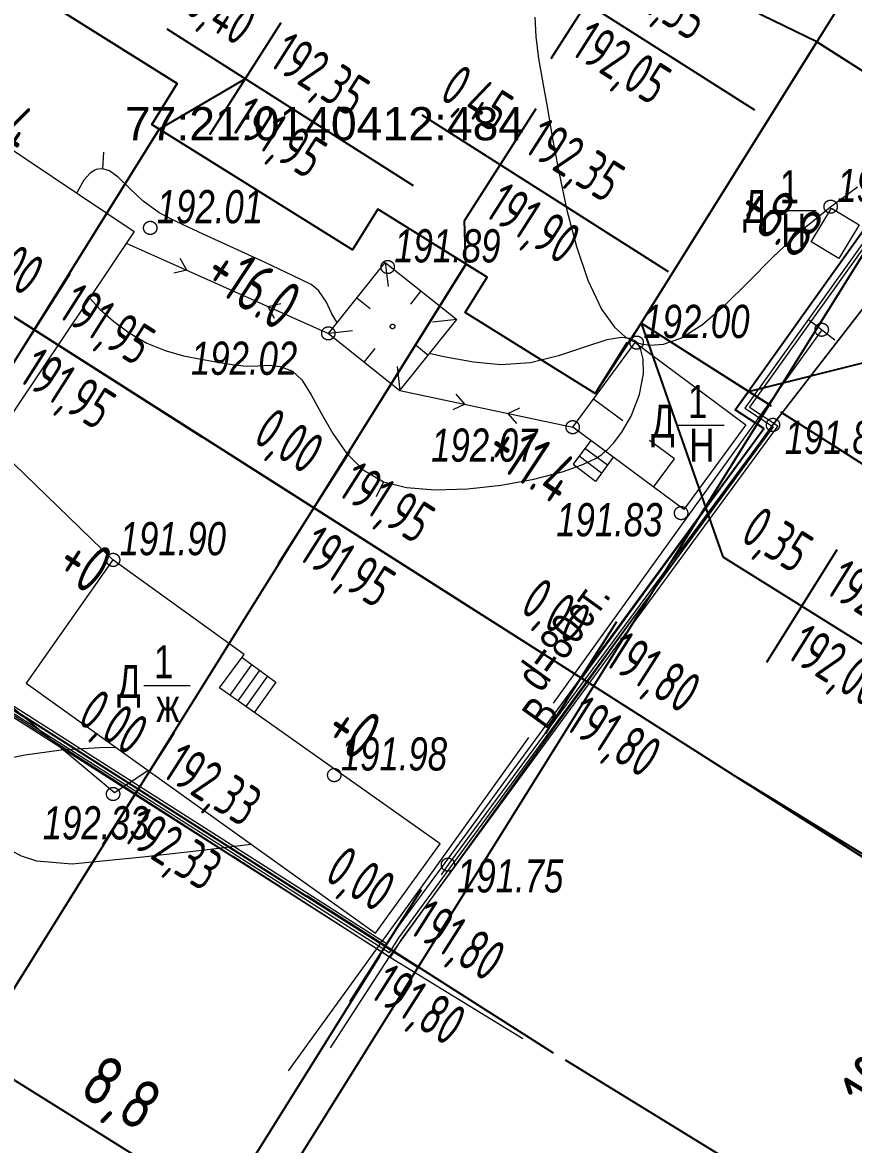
# Model space of a CAD drawing. Header units: millimetres. Extents: x -38151500 to -28914887, y -20564105 to -20349562.
# Drawn here: x -35189808 to -35164744, y -20529666 to -20495831 of the extents above; entities that cross this region are included whole.
import ezdxf
from ezdxf.xclip import XClip

# ---------------------------------------------------------------- set-up
doc = ezdxf.new("R2010")
doc.units = ezdxf.units.MM
doc.header["$MEASUREMENT"] = 0
doc.header["$XCLIPFRAME"] = 0
doc.linetypes.add('Новофедоровское_снт 28_07$0$l022', pattern=[3000, 2000, -1000])
for name, color, linetype, lineweight in [('Новый_0-Тонкая_Ном._пера__7', 7, 'Continuous', 25), ('Новый_0_Ном._пера__7', 7, 'Continuous', 25), ('Новый_Defpoints_Ном._пера__7', 7, 'Continuous', 25), ('Новый_ГП-4 - План земляных масс_Ном._пера__250', 7, 'Continuous', 20), ('Новый_ГП_Ограждение_Ном._пера__152', 152, 'Continuous', 18), ('Новый_ГП_Сети_Водосток кровельный_Ном._пера__7', 7, 'Continuous', 25), ('Новый_ГП_Сетка_земля_Ном._пера__7', 7, 'Continuous', 25), ('Новый_ГТ4-Карт. отметки_Ном._пера__1', 1, 'Continuous', 40), ('Новый_ГТ4-Карт. отметки_Ном._пера__5', 5, 'Continuous', 13), ('Новый_ГТ4-Карт. отметки_Ном._пера__7', 7, 'Continuous', 25), ('Новый_РАЗМЕРЫ_Ном._пера__7', 7, 'Continuous', 25), ('Чертеж_2_ГП_Топография_Ном._пера__253', 252, 'Continuous', 18), ('Чертеж_2_Новофедоровское_снт 28_07$0$tp_Здания_Ном._пера__253', 252, 'Continuous', 18), ('Чертеж_2_Новофедоровское_снт 28_07$0$tp_отметки_новые_Ном._пера__253', 252, 'Continuous', 18), ('Чертеж_2_Новофедоровское_снт 28_07$0$U_ТЕКСТ_БЕЛЫЙ_Ном._пера__253', 252, 'Continuous', 18), ('Чертеж_2_Новый_ГП_Топография_Ном._пера__253', 252, 'Continuous', 18), ('Чертеж_2_Новый_Новофедоровское_снт 28_07$0$tp_Здания_Ном._пера__253', 252, 'Continuous', 18), ('Чертеж_2_Новый_Новофедоровское_снт 28_07$0$tp_Здания_Ном._пера__7', 7, 'Continuous', 18), ('Чертеж_2_Новый_Новофедоровское_снт 28_07$0$tp_Контур растит_Ном._пера__253', 252, 'Continuous', 18), ('Чертеж_2_Новый_Новофедоровское_снт 28_07$0$tp_ЛЭП нн_Ном._пера__253', 252, 'Continuous', 18), ('Чертеж_2_Новый_Новофедоровское_снт 28_07$0$tp_Ограждения ДЕР_Ном._пера__253', 252, 'Continuous', 18), ('Чертеж_2_Новый_Новофедоровское_снт 28_07$0$tp_Ограждения мет_Ном._пера__253', 252, 'Continuous', 18), ('Чертеж_2_Новый_Новофедоровское_снт 28_07$0$tp_Ограждения рабица_Ном._пера__253', 252, 'Continuous', 18), ('Чертеж_2_Новый_Новофедоровское_снт 28_07$0$tp_отметки_новые_Ном._пера__7', 7, 'Continuous', 18), ('Чертеж_2_Новый_Новофедоровское_снт 28_07$0$tp_рельеф_Ном._пера__253', 252, 'Continuous', 18), ('Чертеж_2_Новый_Новофедоровское_снт 28_07$0$U_Водопровод_Ном._пера__253', 252, 'Continuous', 18)]:
    doc.layers.add(name, color=color, linetype=linetype, lineweight=lineweight)
doc.layers.add('Новый_РАЗМЕРЫ', color=7, linetype='Continuous')
doc.styles.add('РЎР“Р•РќР•Р\xa0РР\xa0_РЎРўРР›Р¬_1', font='arial.ttf', dxfattribs={"width": 0.75})
doc.styles.add('РЎР“Р•РќР•Р\xa0РР\xa0_РЎРўРР›Р¬_3', font='arial.ttf', dxfattribs={"width": 0.749999})
doc.styles.add('РЎР“Р•РќР•Р\xa0РР\xa0_РЎРўРР›Р¬_5', font='arial.ttf')
doc.styles.add('РЎР“Р•РќР•Р\xa0РР\xa0_РЎРўРР›Р¬_6', font='', dxfattribs={"width": 0.8})
doc.styles.add('РЎР“Р•РќР•Р\xa0РР\xa0_РЎРўРР›Р¬_7', font='')
doc.styles.get('РЎР“Р•РќР•Р\xa0РР\xa0_РЎРўРР›Р¬_6').set_extended_font_data('GOST_type_A')
doc.styles.get('РЎР“Р•РќР•Р\xa0РР\xa0_РЎРўРР›Р¬_7').set_extended_font_data('GOST_type_A')
doc.linetypes.add('Новофедоровское_снт 28_07$0$l474_2o', pattern='A,0,[3,РіРµРЅРїРїР»Р°РЅ 2025_06_18 dima РІР°СЂРёР°РЅС‚ 21.Shx,S=31.746032,R=0,X=0,Y=0],-5000,0', length=5000)
doc.linetypes.add('Новофедоровское_снт 28_07$0$З ДЕРЕВ', pattern='A,0,[2,РіРµРЅРїРїР»Р°РЅ 2025_06_18 dima РІР°СЂРёР°РЅС‚ 21.Shx,S=19.84127,R=0,X=0,Y=0.2],-2500,0', length=2500)
doc.linetypes.add('Новофедоровское_снт 28_07$0$ЗАБОР_СЕТКА', pattern='A,0,[1,РіРµРЅРїРїР»Р°РЅ 2025_06_18 dima РІР°СЂРёР°РЅС‚ 21.Shx,S=39.68254,R=0,X=0,Y=2.77556e-17],-5000,0', length=5000)
doc.linetypes.add('Новофедоровское_снт 28_07$0$МЕЖА', pattern='A,0,[5,РіРµРЅРїРїР»Р°РЅ 2025_06_18 dima РІР°СЂРёР°РЅС‚ 21.Shx,S=46.746032,R=0,X=0,Y=6.93889e-18],-6500,0', length=6500)
doc.dimstyles.new('СГЕНЕРИР_СТИЛЬ__1', dxfattribs={"dimtxt": 1500, "dimasz": 940.452019, "dimexe": 0.18, "dimexo": 437.5, "dimgap": 0, "dimtad": 1, "dimdec": 1, "dimlfac": 0.001, "dimzin": 0, "dimdsep": 46, "dimtxsty": 'РЎР“Р•РќР•Р\xa0РР\xa0_РЎРўРР›Р¬_7', "dimblk": 'ARROWHEAD_6', "dimblk1": 'ARROWHEAD_6', "dimblk2": 'ARROWHEAD_6', "dimcen": 0.09, "dimclrd": 7, "dimclre": 7, "dimclrt": 7, "dimadec": 1, "dimazin": 0, "dimtfac": 1, "dimtdec": 4, "dimtmove": 0, "dimatfit": 3, "dimfxl": 0, "dimtolj": 1, "dimtzin": 0, "dimarcsym": 0})

# ---------------------------------------------------------------- blocks, each defined once
blk = doc.blocks.new('Чертеж_3_2', base_point=(2451089, -7296))
at = {"layer": 'Чертеж_2_Новый_ГП_Топография_Ном._пера__253', "color": 252, "linetype": 'Новофедоровское_снт 28_07$0$МЕЖА', "lineweight": 18, "flags": 128}
for points in [[(-35215434, -20524360), (-35215394, -20524296), (-35204907, -20507196), (-35178737, -20524004), (-35167176, -20507967), (-35157260, -20495163), (-35159014, -20487946), (-35161019, -20480799), (-35166512, -20482761), (-35169367, -20481924), (-35183638, -20473145), (-35173689, -20456936), (-35181298, -20452238), (-35222329, -20519982)], [(-35184464, -20473796), (-35165064, -20485776), (-35162594, -20481776), (-35158154, -20493826), (-35167884, -20507436), (-35167024, -20507996), (-35178384, -20523486), (-35178714, -20524026), (-35178984, -20523856), (-35203464, -20508276), (-35192784, -20491166), (-35194494, -20490046)]]:
    blk.add_lwpolyline(points, close=True, dxfattribs=at)
at = {"layer": 'Чертеж_2_Новый_Новофедоровское_снт 28_07$0$tp_Здания_Ном._пера__253', "color": 252, "linetype": 'Continuous', "lineweight": 18, "flags": 128}
for points in [[(-35190691, -20508465), (-35195608, -20505167), (-35191360, -20498834), (-35186443, -20502132)], [(-35165183, -20502952), (-35166026, -20502442), (-35165413, -20501428), (-35164570, -20501938)], [(-35173211, -20508032), (-35171334, -20505482), (-35167989, -20507969), (-35169866, -20510519)], [(-35179159, -20523295), (-35177208, -20520603), (-35183861, -20515890), (-35183121, -20514894), (-35187078, -20512035), (-35189693, -20515756)]]:
    blk.add_lwpolyline(points, close=True, dxfattribs=at)
for points in [[(-35167273, -20501497), (-35165876, -20501497)], [(-35170044, -20507973), (-35168648, -20507973)], [(-35172668, -20508435), (-35173202, -20509154), (-35172523, -20509659)], [(-35172165, -20509178), (-35172844, -20508673)], [(-35172344, -20509419), (-35173023, -20508914)], [(-35171989, -20508940), (-35172530, -20509668)], [(-35183181, -20514975), (-35182171, -20515726), (-35182813, -20516632)], [(-35183548, -20516112), (-35182905, -20515206)], [(-35183303, -20516286), (-35182660, -20515379)], [(-35186148, -20515820), (-35184752, -20515820)], [(-35183058, -20516459), (-35182416, -20515552)]]:
    blk.add_lwpolyline(points, dxfattribs=at)
at = {"layer": 'Чертеж_2_Новый_Новофедоровское_снт 28_07$0$tp_Здания_Ном._пера__253', "color": 252, "linetype": 'Новофедоровское_снт 28_07$0$l022', "lineweight": 18, "flags": 128}
blk.add_lwpolyline([(-35170772, -20509845), (-35170140, -20508994), (-35172591, -20507190)], dxfattribs=at)
at = {"layer": 'Чертеж_2_Новый_Новофедоровское_снт 28_07$0$tp_Здания_Ном._пера__7', "color": 7, "linetype": 'Continuous', "lineweight": 18, "flags": 128}
for points in [[(-35180580, -20505208), (-35178866, -20503065)], [(-35178866, -20503065), (-35176712, -20504788)], [(-35178866, -20503065), (-35178783, -20503790)], [(-35177789, -20503926), (-35178110, -20504328)], [(-35179723, -20504136), (-35179319, -20504459)], [(-35178426, -20506931), (-35176712, -20504788)], [(-35176712, -20504788), (-35177437, -20504867)], [(-35179855, -20505129), (-35180580, -20505208)], [(-35180580, -20505208), (-35178426, -20506931)], [(-35179181, -20505667), (-35179503, -20506069)], [(-35177973, -20505536), (-35177569, -20505859)], [(-35178508, -20506206), (-35178426, -20506931)]]:
    blk.add_lwpolyline(points, dxfattribs=at)
at = {"layer": 'Чертеж_2_Новый_Новофедоровское_снт 28_07$0$tp_Здания_Ном._пера__7', "color": 7, "linetype": 'Continuous', "lineweight": 18}
blk.add_circle((-35178646, -20504998), 68.6, dxfattribs=at)
at = {"layer": 'Чертеж_2_Новый_Новофедоровское_снт 28_07$0$tp_Контур растит_Ном._пера__253', "color": 252, "linetype": 'Continuous', "lineweight": 18, "flags": 128}
blk.add_lwpolyline([(-35190733, -20508507), (-35187078, -20512035)], dxfattribs=at)
at = {"layer": 'Чертеж_2_Новый_Новофедоровское_снт 28_07$0$tp_ЛЭП нн_Ном._пера__253', "color": 252, "linetype": 'Continuous', "lineweight": 18, "flags": 128}
for points in [[(-35186681, -20502486), (-35180580, -20505208)], [(-35184854, -20503301), (-35185047, -20502951)], [(-35184854, -20503301), (-35185244, -20503392)], [(-35182406, -20504393), (-35182017, -20504303)], [(-35182406, -20504393), (-35182213, -20504743)], [(-35178426, -20506931), (-35173211, -20508032)], [(-35176469, -20507344), (-35176831, -20507514)], [(-35176469, -20507344), (-35176731, -20507042)], [(-35175168, -20507619), (-35174806, -20507448)], [(-35175168, -20507619), (-35174906, -20507921)]]:
    blk.add_lwpolyline(points, dxfattribs=at)
at = {"layer": 'Чертеж_2_Новый_Новофедоровское_снт 28_07$0$tp_Ограждения ДЕР_Ном._пера__253', "color": 252, "linetype": 'Новофедоровское_снт 28_07$0$З ДЕРЕВ', "lineweight": 18, "flags": 128}
blk.add_lwpolyline([(-35166512, -20482761), (-35161019, -20480799), (-35159013, -20487948), (-35157260, -20495163), (-35167176, -20507967), (-35176934, -20521186), (-35177181, -20521528)], dxfattribs=at)
at = {"layer": 'Чертеж_2_Новый_Новофедоровское_снт 28_07$0$tp_Ограждения мет_Ном._пера__253', "color": 252, "linetype": 'Новофедоровское_снт 28_07$0$l474_2o', "lineweight": 18, "flags": 128}
for points in [[(-35183462, -20520957), (-35178737, -20524004), (-35174713, -20526464)], [(-35180515, -20526750), (-35178737, -20524004)]]:
    blk.add_lwpolyline(points, dxfattribs=at)
at = {"layer": 'Чертеж_2_Новый_Новофедоровское_снт 28_07$0$tp_Ограждения рабица_Ном._пера__253', "color": 252, "linetype": 'Новофедоровское_снт 28_07$0$ЗАБОР_СЕТКА', "lineweight": 18, "flags": 128}
blk.add_lwpolyline([(-35204907, -20507196), (-35195244, -20513241), (-35190176, -20516413), (-35187036, -20519049), (-35186031, -20518387)], dxfattribs=at)
at = {"layer": 'Чертеж_2_Новый_Новофедоровское_снт 28_07$0$tp_отметки_новые_Ном._пера__7', "color": 7, "linetype": 'Continuous', "lineweight": 18}
for centre in [(-35165434, -20501386), (-35185954, -20502026), (-35178794, -20503206), (-35165704, -20505096), (-35180584, -20505206), (-35171284, -20505486), (-35173214, -20508036), (-35167174, -20507966), (-35169944, -20510626), (-35187074, -20512036), (-35180404, -20518526), (-35187074, -20519096), (-35176974, -20521226)]:
    blk.add_circle(centre, 200, dxfattribs=at)
at = {"layer": 'Чертеж_2_Новый_Новофедоровское_снт 28_07$0$tp_рельеф_Ном._пера__253', "color": 252, "linetype": 'Continuous', "lineweight": 18, "flags": 128}
for points in [[(-35174356, -20495669), (-35174325, -20496259), (-35174246, -20496916), (-35174104, -20497711), (-35173975, -20498426), (-35173818, -20499342), (-35173625, -20500387), (-35173388, -20501493), (-35173100, -20502589), (-35172754, -20503607), (-35172341, -20504475), (-35171957, -20505016), (-35171636, -20505308), (-35171405, -20505440), (-35171284, -20505486), (-35171147, -20505523), (-35170876, -20505561), (-35170477, -20505533), (-35169953, -20505354), (-35169298, -20504939), (-35168627, -20504358), (-35167923, -20503662), (-35167167, -20502900), (-35166343, -20502125), (-35165434, -20501386), (-35164629, -20500788)], [(-35187380, -20500246), (-35187357, -20499747)], [(-35180324, -20504871), (-35180473, -20504615), (-35180636, -20504264), (-35180882, -20503912), (-35181105, -20503733), (-35181641, -20503469), (-35182491, -20503073), (-35183436, -20502642), (-35184360, -20502220), (-35185149, -20501848), (-35185689, -20501569), (-35186168, -20501219), (-35186570, -20500834), (-35186921, -20500494), (-35187184, -20500308), (-35187380, -20500246), (-35187513, -20500251), (-35187580, -20500269), (-35187648, -20500298), (-35187778, -20500386), (-35187955, -20500584), (-35188155, -20500951), (-35188164, -20500978)], [(-35187784, -20504131), (-35187467, -20504483), (-35187066, -20504835), (-35186592, -20505190), (-35186061, -20505500), (-35185507, -20505723), (-35184951, -20505879), (-35184414, -20505988), (-35183918, -20506071), (-35183484, -20506149), (-35183054, -20506197), (-35182692, -20506185), (-35182363, -20506168), (-35182033, -20506202), (-35181665, -20506344), (-35181387, -20506609), (-35181105, -20507055), (-35180799, -20507615), (-35180448, -20508223), (-35180032, -20508815), (-35179529, -20509323), (-35178921, -20509683), (-35178227, -20509855), (-35177359, -20509920), (-35176385, -20509891), (-35175371, -20509780), (-35174385, -20509602), (-35173493, -20509369), (-35172892, -20509152), (-35172530, -20508976), (-35172339, -20508854), (-35172260, -20508791), (-35172164, -20508704), (-35171981, -20508512), (-35171732, -20508185), (-35171454, -20507699), (-35171204, -20507054), (-35171081, -20506428), (-35171085, -20505984), (-35171154, -20505704), (-35171234, -20505551), (-35171284, -20505486), (-35171342, -20505431), (-35171481, -20505358), (-35171744, -20505329), (-35172185, -20505406), (-35172859, -20505623), (-35173639, -20505883), (-35174491, -20506093), (-35175384, -20506157), (-35176209, -20506076), (-35177098, -20505918), (-35177542, -20505813)], [(-35178921, -20509683), (-35179139, -20510133)], [(-35186983, -20517695), (-35187482, -20517700), (-35188644, -20517776), (-35189727, -20517928), (-35190394, -20518058), (-35191084, -20518508), (-35191258, -20519115), (-35191065, -20519705), (-35190786, -20520274), (-35190410, -20520661), (-35189851, -20520961), (-35189382, -20521111), (-35188308, -20521205), (-35186177, -20520989), (-35184307, -20520780), (-35182918, -20520604)]]:
    blk.add_lwpolyline(points, dxfattribs=at)
at = {"layer": 'Чертеж_2_Новый_Новофедоровское_снт 28_07$0$U_Водопровод_Ном._пера__253', "color": 252, "linetype": 'Continuous', "lineweight": 18, "flags": 128}
for points in [[(-35166098, -20504789), (-35165309, -20505403)], [(-35165703, -20505099), (-35173799, -20516360)], [(-35174545, -20517396), (-35177657, -20521726), (-35181793, -20527445)]]:
    blk.add_lwpolyline(points, dxfattribs=at)
at = {"layer": 'Чертеж_2_ГП_Топография_Ном._пера__253', "color": 252, "linetype": 'Continuous', "lineweight": 18, "insert": (-35186719, -20498891), "char_height": 1000, "attachment_point": 4, "style": 'РЎР“Р•РќР•Р\xa0РР\xa0_РЎРўРР›Р¬_5'}
blk.add_mtext('\\A1;{\\pql;\\fArial|b0|i0|c204|p0;\\W1.000000;77:21:0140412:484}', dxfattribs=at)
at = {"layer": 'Чертеж_2_Новофедоровское_снт 28_07$0$tp_Здания_Ном._пера__253', "color": 252, "linetype": 'Continuous', "lineweight": 18, "char_height": 1000, "style": 'РЎР“Р•РќР•Р\xa0РР\xa0_РЎРўРР›Р¬_3'}
for s, insert, attachment_point in [('\\A1;{\\pql;\\fArial|b0|i0|c204|p0;\\W0.749999;1}', (-35166967, -20500786), 4), ('\\A1;{\\pql;\\fArial|b0|i0|c204|p0;\\W0.749999;Д}', (-35168074, -20502168), 7), ('\\A1;{\\pql;\\fArial|b0|i0|c204|p0;\\W0.749999;Н}', (-35166926, -20502101), 4), ('\\A1;{\\pql;\\fArial|b0|i0|c204|p0;\\W0.749999;1}', (-35169739, -20507262), 4), ('\\A1;{\\pql;\\fArial|b0|i0|c204|p0;\\W0.749999;Д}', (-35170845, -20508644), 7), ('\\A1;{\\pql;\\fArial|b0|i0|c204|p0;\\W0.749999;Н}', (-35169698, -20508577), 4), ('\\A1;{\\pql;\\fArial|b0|i0|c204|p0;\\W0.749999;1}', (-35185843, -20515109), 4), ('\\A1;{\\pql;\\fArial|b0|i0|c204|p0;\\W0.749999;Д}', (-35186949, -20516491), 7), ('\\A1;{\\pql;\\fArial|b0|i0|c204|p0;\\W0.749999;ж}', (-35185774, -20516424), 4)]:
    blk.add_mtext(s, dxfattribs=dict(at, insert=insert, attachment_point=attachment_point))
at = {"layer": 'Чертеж_2_Новофедоровское_снт 28_07$0$tp_отметки_новые_Ном._пера__253', "color": 252, "linetype": 'Continuous', "lineweight": 18, "char_height": 1000, "attachment_point": 7, "style": 'РЎР“Р•РќР•Р\xa0РР\xa0_РЎРўРР›Р¬_1'}
for s, insert in [('\\A1;{\\pql;\\fArial|b0|i1|c204|p0;\\W0.750000;192.00}', (-35165235, -20501260)), ('\\A1;{\\pql;\\fArial|b0|i1|c204|p0;\\W0.750000;192.01}', (-35185755, -20501900)), ('\\A1;{\\pql;\\fArial|b0|i1|c204|p0;\\W0.750000;191.89}', (-35178595, -20503081)), ('\\A1;{\\pql;\\fArial|b0|i1|c204|p0;\\W0.750000;192.00}', (-35171085, -20505360)), ('\\A1;{\\pql;\\fArial|b0|i1|c204|p0;\\W0.750000;192.02}', (-35184726, -20506470)), ('\\A1;{\\pql;\\fArial|b0|i1|c204|p0;\\W0.750000;191.89}', (-35166818, -20508855)), ('\\A1;{\\pql;\\fArial|b0|i1|c204|p0;\\W0.750000;192.07}', (-35177482, -20509090)), ('\\A1;{\\pql;\\fArial|b0|i1|c204|p0;\\W0.750000;191.83}', (-35173710, -20511339)), ('\\A1;{\\pql;\\fArial|b0|i1|c204|p0;\\W0.750000;191.90}', (-35186875, -20511910)), ('\\A1;{\\pql;\\fArial|b0|i1|c204|p0;\\W0.750000;191.98}', (-35180205, -20518401)), ('\\A1;{\\pql;\\fArial|b0|i1|c204|p0;\\W0.750000;192.33}', (-35189195, -20520479)), ('\\A1;{\\pql;\\fArial|b0|i1|c204|p0;\\W0.750000;191.75}', (-35176701, -20522077))]:
    blk.add_mtext(s, dxfattribs=dict(at, insert=insert))
at = {"layer": 'Чертеж_2_Новофедоровское_снт 28_07$0$U_ТЕКСТ_БЕЛЫЙ_Ном._пера__253', "color": 252, "linetype": 'Continuous', "lineweight": 18, "char_height": 1000, "attachment_point": 7, "rotation": 54.132, "style": 'РЎР“Р•РќР•Р\xa0РР\xa0_РЎРўРР›Р¬_3'}
for s, insert in [('\\A1;{\\pql;\\fArial|b0|i0|c204|p0;\\W0.749999;d=80ст.}', (-35174156, -20516077)), ('\\A1;{\\pql;\\fArial|b0|i0|c204|p0;\\W0.749999;В}', (-35173989, -20517219))]:
    blk.add_mtext(s, dxfattribs=dict(at, insert=insert))
blk = doc.blocks.new('*D13', base_point=(-35611288, -20494612))
at = {"layer": 'Новый_РАЗМЕРЫ_Ном._пера__7', "color": 7, "linetype": 'Continuous', "lineweight": 25}
for p, q in [((-35159226, -20524121), (-35168209, -20518614)), ((-35159854, -20524316), (-35160181, -20522955)), ((-35160018, -20523636), (-35159630, -20523003)), ((-35165236, -20532148), (-35160018, -20523636)), ((-35164445, -20532633), (-35173427, -20527126)), ((-35165399, -20531467), (-35165072, -20532828)), ((-35165624, -20532781), (-35165236, -20532148))]:
    blk.add_line(p, q, dxfattribs=at)
at = {"layer": 'Новый_РАЗМЕРЫ_Ном._пера__7', "color": 7, "lineweight": 25, "insert": (-35163634, -20528961), "char_height": 1500, "attachment_point": 7, "rotation": 58.4898, "style": 'РЎР“Р•РќР•Р\xa0РР\xa0_РЎРўРР›Р¬_7'}
blk.add_mtext('\\A1;{\\pql;\\fGOST_type_A|b0|i0|c0|p0;\\W1.000000;10,0}', dxfattribs=at)
blk = doc.blocks.new('ARROWHEAD_6')
at = {"color": 0, "linetype": 'Continuous', "lineweight": 0}
for p, q in [((-0.5, -0.5), (0.5, 0.5)), ((0, 0), (-1, 0))]:
    blk.add_line(p, q, dxfattribs=at)
blk = doc.blocks.new('*D16', base_point=(-35611288, -20494612))
at = {"layer": 'Новый_РАЗМЕРЫ_Ном._пера__7', "color": 7, "linetype": 'Continuous', "lineweight": 25}
for p, q in [((-35146053, -20501696), (-35149369, -20506906)), ((-35156562, -20502328), (-35148586, -20507404)), ((-35149217, -20507589), (-35149521, -20506223)), ((-35149369, -20506906), (-35154738, -20515342)), ((-35166945, -20507574), (-35153955, -20515841)), ((-35154587, -20516026), (-35154890, -20514659))]:
    blk.add_line(p, q, dxfattribs=at)
at = {"layer": 'Новый_РАЗМЕРЫ_Ном._пера__7', "color": 7, "lineweight": 25, "insert": (-35153079, -20512177), "char_height": 1500, "attachment_point": 7, "rotation": 57.5258, "style": 'РЎР“Р•РќР•Р\xa0РР\xa0_РЎРўРР›Р¬_7'}
blk.add_mtext('\\A1;{\\pql;\\fGOST_type_A|b0|i0|c0|p0;\\W1.000000;10,0}', dxfattribs=at)
blk = doc.blocks.new('*D17', base_point=(-35611288, -20494612))
at = {"layer": 'Новый_РАЗМЕРЫ_Ном._пера__7', "color": 7, "linetype": 'Continuous', "lineweight": 25}
for p, q in [((-35154587, -20516026), (-35154890, -20514659)), ((-35154738, -20515342), (-35160108, -20523779)), ((-35168213, -20518620), (-35159325, -20524277)), ((-35160259, -20523095), (-35159956, -20524462)), ((-35160108, -20523779), (-35160506, -20524405))]:
    blk.add_line(p, q, dxfattribs=at)
at = {"layer": 'Новый_РАЗМЕРЫ_Ном._пера__7', "color": 7, "lineweight": 25, "insert": (-35158448, -20520613), "char_height": 1500, "attachment_point": 7, "rotation": 57.5258, "style": 'РЎР“Р•РќР•Р\xa0РР\xa0_РЎРўРР›Р¬_7'}
blk.add_mtext('\\A1;{\\pql;\\fGOST_type_A|b0|i0|c0|p0;\\W1.000000;10,0}', dxfattribs=at)
blk = doc.blocks.new('*D20', base_point=(-35611288, -20494612))
at = {"layer": 'Новый_РАЗМЕРЫ_Ном._пера__7', "color": 7, "linetype": 'Continuous', "lineweight": 25}
for p, q in [((-35187601, -20521011), (-35191795, -20527730)), ((-35179043, -20523981), (-35184302, -20532406)), ((-35191303, -20526942), (-35191933, -20526549)), ((-35190621, -20526784), (-35191985, -20527100)), ((-35183811, -20531619), (-35191303, -20526942)), ((-35184493, -20531777), (-35183129, -20531461)), ((-35183181, -20532012), (-35183811, -20531619))]:
    blk.add_line(p, q, dxfattribs=at)
at = {"layer": 'Новый_РАЗМЕРЫ_Ном._пера__7', "color": 7, "lineweight": 25, "insert": (-35188347, -20528434), "char_height": 1500, "attachment_point": 7, "rotation": 328.0277, "style": 'РЎР“Р•РќР•Р\xa0РР\xa0_РЎРўРР›Р¬_7'}
blk.add_mtext('\\A1;{\\pql;\\fGOST_type_A|b0|i0|c0|p0;\\W1.000000;8,8}', dxfattribs=at)

msp = doc.modelspace()

# ---------------------------------------------------------------- linework, layer by layer
at = {"layer": 'Новый_0-Тонкая_Ном._пера__7', "color": 7, "linetype": 'Continuous', "lineweight": 25}
msp.add_line((-35161993.35, -20498871.62), (-35165853.76, -20496414.72), dxfattribs=at)
msp.add_lwpolyline([(-35171543.44, -20505522.66), (-35171585.79, -20505495.89), (-35172539.58, -20507022.26), (-35176457.65, -20504574.15), (-35175794.99, -20503514.3), (-35179085.82, -20501458.21), (-35179854.4, -20502688.26), (-35185909.25, -20498904.77), (-35185140.86, -20497674.6), (-35189761.53, -20494766.41), (-35188737.86, -20493127.55), (-35188780.11, -20493100.81), (-35180751.5, -20480253.43), (-35164384.66, -20490480.57), (-35166000.47, -20493066.42), (-35164390.97, -20494073.1)], close=True, dxfattribs=at)
at = {"layer": 'Новый_0_Ном._пера__7', "color": 7, "linetype": 'Continuous', "lineweight": 25}
for points in [[(-35165853.76, -20496414.72), (-35171721.2, -20493557.76)], [(-35185686.08, -20499044.17), (-35183089.78, -20497527.63)], [(-35176431.34, -20503116.71), (-35176473.6, -20501806.17)], [(-35171151.84, -20504896.31), (-35168687.17, -20511946.12)], [(-35167911.46, -20506958.61), (-35164102.44, -20506005.29)]]:
    msp.add_lwpolyline(points, dxfattribs=at)
at = {"layer": 'Новый_Defpoints_Ном._пера__7', "color": 7, "linetype": 'Continuous', "lineweight": 25}
for points in [[(-35160204.64, -20489127.65), (-35165614.97, -20485788.23), (-35167376.83, -20488610.85), (-35164384.66, -20490480.57), (-35166000.04, -20493065.73), (-35164389.98, -20494071.52), (-35165853.76, -20496414.72), (-35162087.23, -20498811.88), (-35158476.94, -20493788.97)], [(-35185686.08, -20499044.17), (-35189456.87, -20505099.79), (-35197809.53, -20499783.84), (-35192514.24, -20491300.47), (-35188985.15, -20493546.52), (-35189761.53, -20494766.41), (-35185140.86, -20497674.6), (-35185909.47, -20498904.64)], [(-35171151.84, -20504896.31), (-35165853.76, -20496414.72), (-35162087.23, -20498811.88), (-35167911.46, -20506958.61)], [(-35185679.93, -20499048.07), (-35189457.24, -20505099.55), (-35181020.59, -20510468.96), (-35176428.18, -20503118.69), (-35179085.76, -20501458.12), (-35179854.43, -20502688.25)], [(-35176431.34, -20503116.71), (-35181020.59, -20510468.96), (-35172950.34, -20515605.17), (-35167453.3, -20508074.13), (-35168310.1, -20507516.22), (-35167911.46, -20506958.61), (-35171151.84, -20504896.31), (-35172539.58, -20507022.26), (-35176457.65, -20504574.15), (-35175794.99, -20503514.3)]]:
    msp.add_lwpolyline(points, close=True, dxfattribs=at)
at = {"layer": 'Новый_ГП_Ограждение_Ном._пера__152', "color": 152, "linetype": 'Continuous', "lineweight": 18}
msp.add_lwpolyline([(-35202261.47, -20506916.11), (-35203051.87, -20508182.38), (-35178811.31, -20523609.99), (-35178633.22, -20523318.57), (-35167453.3, -20508074.13), (-35168310.1, -20507516.22), (-35158490.23, -20493780.51), (-35162662.3, -20482457.67), (-35164966.19, -20486188.68), (-35184366.14, -20474208.71), (-35186700.34, -20477990.43), (-35186869.54, -20477883.78), (-35184431.26, -20473933.43), (-35165031.28, -20485913.42), (-35162616.65, -20482003.09), (-35158265.96, -20493810.7), (-35168025.92, -20507462.6), (-35167166.99, -20508021.91), (-35178466.96, -20523430.06), (-35178746.86, -20523888.08), (-35203326.51, -20508244.66), (-35202431.08, -20506810.13), (-35202261.6, -20506916.03)], dxfattribs=at)
at = {"layer": 'Новый_ГП_Сети_Водосток кровельный_Ном._пера__7', "color": 7, "linetype": 'Continuous', "lineweight": 25}
msp.add_line((-35167214.73, -20507402.04), (-35171152.07, -20504896.16), dxfattribs=at)
at = {"layer": 'Новый_ГП_Сетка_земля_Ном._пера__7', "color": 7, "linetype": 'Continuous', "lineweight": 25}
for p, q in [((-35197716.2, -20556101.76), (-35158610.97, -20493452.84)), ((-35214682.29, -20545511.59), (-35185679.93, -20499048.07)), ((-35172583.93, -20515838.37), (-35197893.9, -20499730.15)), ((-35206199.24, -20550806.68), (-35176431.34, -20503116.71)), ((-35167288.64, -20507355), (-35171152.07, -20504896.16)), ((-35177879.22, -20524321.74), (-35203189.19, -20508213.52))]:
    msp.add_line(p, q, dxfattribs=at)
at = {"layer": 'Новый_ГТ4-Карт. отметки_Ном._пера__7', "color": 7, "linetype": 'Continuous', "lineweight": 25, "flags": 128}
for points in [[(-35175634.1, -20493438.14), (-35167733.24, -20498466.54)], [(-35171721.2, -20493557.76), (-35173868.88, -20496932.29)], [(-35182015.94, -20495840.36), (-35184163.62, -20499214.9)], [(-35185456.87, -20496021.12), (-35178027.98, -20500749.15)], [(-35174325.92, -20498431.63), (-35176473.6, -20501806.17)], [(-35177766.85, -20498612.39), (-35170337.96, -20503340.42)], [(-35191824.33, -20503593.05), (-35184395.44, -20508321.08)], [(-35188383.4, -20503412.29), (-35190531.08, -20506786.82)], [(-35183387.68, -20508962.45), (-35175958.79, -20513690.48)], [(-35179946.75, -20508781.69), (-35182094.43, -20512156.23)], [(-35165247.85, -20511736.79), (-35167367.44, -20515129.04)], [(-35197119.62, -20512076.42), (-35189690.73, -20516804.45)], [(-35168687.17, -20511946.12), (-35161219.27, -20516612.29)], [(-35175335.19, -20514087.36), (-35167906.3, -20518815.39)], [(-35171894.26, -20513906.6), (-35174041.94, -20517281.13)], [(-35188682.97, -20517445.82), (-35181254.08, -20522173.85)], [(-35185242.04, -20517265.07), (-35187389.72, -20520639.6)], [(-35181228.87, -20522169.29), (-35173799.97, -20526897.32)], [(-35177787.94, -20521988.53), (-35179935.62, -20525363.06)]]:
    msp.add_lwpolyline(points, dxfattribs=at)

# ---------------------------------------------------------------- block references
at = {"color": 252, "linetype": 'Continuous', "lineweight": 40}
ref = msp.add_blockref('Чертеж_3_2', (2451089, -7295.8), dxfattribs=at)
XClip(ref).set_block_clipping_path([(-35249940.5999063328, -20426134.180716671), (-35249940.5999063328, -20517391.6082299612), (-35227427.1859642267, -20517391.6082299612), (-35222034.0482798964, -20528511.4797440507), (-35136668.1846501827, -20528511.4797440507), (-35136668.1846501827, -20426017.5390227698)])

# ---------------------------------------------------------------- texts
at = {"layer": 'Новый_ГП-4 - План земляных масс_Ном._пера__250', "color": 7, "linetype": 'Continuous', "lineweight": 20, "char_height": 1500, "attachment_point": 5, "rotation": 326.555728, "style": 'РЎР“Р•РќР•Р\xa0РР\xa0_РЎРўРР›Р¬_6'}
for s, insert in [('\\A1;{\\pqc;\\fGOST_type_A|b0|i0|c0|p0;\\W0.800000;+14.4}', (-35190883.11, -20498478.16)), ('\\A1;{\\pqc;\\fGOST_type_A|b0|i0|c0|p0;\\W0.800000;+8.8}', (-35166942.14, -20501725.65)), ('\\A1;{\\pqc;\\fGOST_type_A|b0|i0|c0|p0;\\W0.800000;+16.0}', (-35182850.44, -20503774.92)), ('\\A1;{\\pqc;\\fGOST_type_A|b0|i0|c0|p0;\\W0.800000;+11.4}', (-35174436.21, -20509043.82)), ('\\A1;{\\pqc;\\fGOST_type_A|b0|i0|c0|p0;\\W0.800000;+0}', (-35187925.68, -20512122.1)), ('\\A1;{\\pqc;\\fGOST_type_A|b0|i0|c0|p0;\\W0.800000;+0}', (-35179824.41, -20517144.17))]:
    msp.add_mtext(s, dxfattribs=dict(at, insert=insert))
at = {"layer": 'Новый_ГТ4-Карт. отметки_Ном._пера__1', "color": 1, "linetype": 'Continuous', "lineweight": 40, "char_height": 1250, "attachment_point": 7, "style": 'РЎР“Р•РќР•Р\xa0РР\xa0_РЎРўРР›Р¬_6'}
for s, insert, rotation in [('\\A1;{\\pql;\\fGOST_type_A|b0|i0|c0|p0;\\W0.800000;192,35}', (-35172282.43, -20495077.07), 327.525779), ('\\A1;{\\pql;\\fGOST_type_A|b0|i0|c0|p0;\\W0.800000;192,35}', (-35182577.17, -20497359.67), 327.525779), ('\\A1;{\\pql;\\fGOST_type_A|b0|i0|c0|p0;\\W0.800000;192,35}', (-35174887.14, -20499950.94), 327.525779), ('\\A1;{\\pql;\\fGOST_type_A|b0|i0|c0|p0;\\W0.800000;191,95}', (-35188944.63, -20504931.6), 327.525779), ('\\A1;{\\pql;\\fGOST_type_A|b0|i0|c0|p0;\\W0.800000;191,95}', (-35180507.97, -20510301), 327.525779), ('\\A1;{\\pql;\\fGOST_type_A|b0|i0|c0|p0;\\W0.800000;192,35}', (-35165796.44, -20513260.71), 328.00156), ('\\A1;{\\pql;\\fGOST_type_A|b0|i0|c0|p0;\\W0.800000;191,80}', (-35172455.49, -20515425.91), 327.525779), ('\\A1;{\\pql;\\fGOST_type_A|b0|i0|c0|p0;\\W0.800000;192,33}', (-35185803.26, -20518784.37), 327.525779), ('\\A1;{\\pql;\\fGOST_type_A|b0|i0|c0|p0;\\W0.800000;191,80}', (-35178349.16, -20523507.84), 327.525779)]:
    msp.add_mtext(s, dxfattribs=dict(at, insert=insert, rotation=rotation))
at = {"layer": 'Новый_ГТ4-Карт. отметки_Ном._пера__5', "color": 5, "linetype": 'Continuous', "lineweight": 13, "char_height": 1250, "attachment_point": 7, "style": 'РЎР“Р•РќР•Р\xa0РР\xa0_РЎРўРР›Р¬_6'}
for s, insert, rotation in [('\\A1;{\\pql;\\fGOST_type_A|b0|i0|c0|p0;\\W0.800000;0,40}', (-35185132.2, -20495751.68), 327.525779), ('\\A1;{\\pql;\\fGOST_type_A|b0|i0|c0|p0;\\W0.800000;0,45}', (-35177442.18, -20498342.95), 327.525779), ('\\A1;{\\pql;\\fGOST_type_A|b0|i0|c0|p0;\\W0.800000;0,00}', (-35191499.66, -20503323.61), 327.525779), ('\\A1;{\\pql;\\fGOST_type_A|b0|i0|c0|p0;\\W0.800000;0,00}', (-35183063.01, -20508693.01), 327.525779), ('\\A1;{\\pql;\\fGOST_type_A|b0|i0|c0|p0;\\W0.800000;0,35}', (-35168364.74, -20511673.99), 328.00156), ('\\A1;{\\pql;\\fGOST_type_A|b0|i0|c0|p0;\\W0.800000;0,00}', (-35175010.52, -20513817.92), 327.525779), ('\\A1;{\\pql;\\fGOST_type_A|b0|i0|c0|p0;\\W0.800000;0,00}', (-35188358.3, -20517176.38), 327.525779), ('\\A1;{\\pql;\\fGOST_type_A|b0|i0|c0|p0;\\W0.800000;0,00}', (-35180904.2, -20521899.85), 327.525779)]:
    msp.add_mtext(s, dxfattribs=dict(at, insert=insert, rotation=rotation))
at = {"layer": 'Новый_ГТ4-Карт. отметки_Ном._пера__7', "color": 7, "linetype": 'Continuous', "lineweight": 25, "char_height": 1250, "attachment_point": 7, "style": 'РЎР“Р•РќР•Р\xa0РР\xa0_РЎРўРР›Р¬_6'}
for s, insert, rotation in [('\\A1;{\\pql;\\fGOST_type_A|b0|i0|c0|p0;\\W0.800000;192,05}', (-35173471.28, -20497016), 327.525779), ('\\A1;{\\pql;\\fGOST_type_A|b0|i0|c0|p0;\\W0.800000;191,95}', (-35183766.01, -20499298.61), 327.525779), ('\\A1;{\\pql;\\fGOST_type_A|b0|i0|c0|p0;\\W0.800000;191,90}', (-35176075.99, -20501889.88), 327.525779), ('\\A1;{\\pql;\\fGOST_type_A|b0|i0|c0|p0;\\W0.800000;191,95}', (-35190133.48, -20506870.53), 327.525779), ('\\A1;{\\pql;\\fGOST_type_A|b0|i0|c0|p0;\\W0.800000;191,95}', (-35181696.82, -20512239.94), 327.525779), ('\\A1;{\\pql;\\fGOST_type_A|b0|i0|c0|p0;\\W0.800000;192,00}', (-35166969.15, -20515209.45), 328.00156), ('\\A1;{\\pql;\\fGOST_type_A|b0|i0|c0|p0;\\W0.800000;191,80}', (-35173644.34, -20517364.85), 327.525779), ('\\A1;{\\pql;\\fGOST_type_A|b0|i0|c0|p0;\\W0.800000;192,33}', (-35186992.11, -20520723.31), 327.525779), ('\\A1;{\\pql;\\fGOST_type_A|b0|i0|c0|p0;\\W0.800000;191,80}', (-35179538.01, -20525446.77), 327.525779)]:
    msp.add_mtext(s, dxfattribs=dict(at, insert=insert, rotation=rotation))

# ---------------------------------------------------------------- dimensions: what is measured, and where the dimension line sits
at = {"layer": 'Новый_РАЗМЕРЫ', "color": 7, "linetype": 'Continuous', "lineweight": 25}
for base, p1, p2, angle, picture, middle, turn in [((-35154738.41, -20515342.44), (-35156931.55, -20502093.15), (-35167313.6, -20507339.11), 237.525779, '*D16', (-35152615.54, -20510051.3), 57.525779), ((-35160107.61, -20523778.77), (-35167313.6, -20507339.11), (-35168581.82, -20518385.47), 237.525779, '*D17', (-35157984.74, -20518487.63), 57.525779), ((-35160017.59, -20523635.73), (-35173799.97, -20526897.32), (-35168581.82, -20518385.47), 58.489779, '*D13', (-35163337.65, -20527042.41), 58.489779), ((-35191303.16, -20526942.25), (-35178811.31, -20523609.99), (-35187369.06, -20520639.6), 148.027739, '*D20', (-35186656.73, -20528604.77), 328.027739)]:
    dim = msp.add_linear_dim(base=base, p1=p1, p2=p2, angle=angle, dimstyle='СГЕНЕРИР_СТИЛЬ__1', dxfattribs=at)
    dim.commit()
    dim.dimension.update_dxf_attribs({"geometry": picture, "text_midpoint": middle, "dimtype": 160, "text_rotation": turn})

doc.saveas('drawing.dxf')
